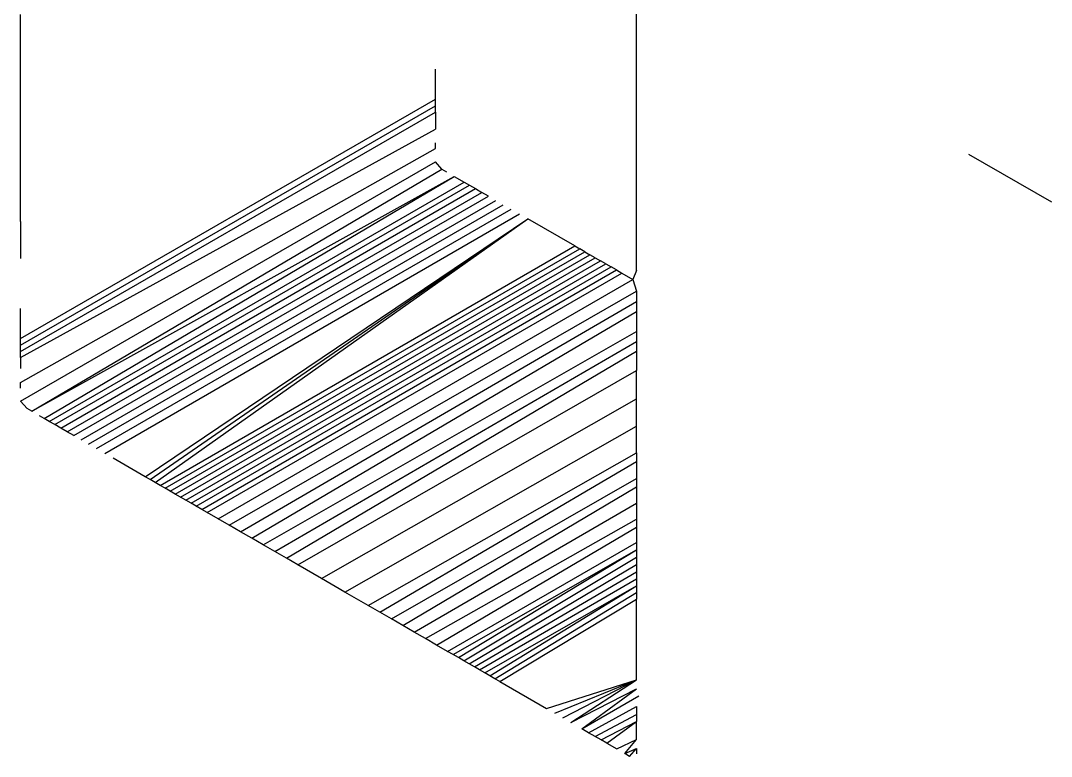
# Model space of a CAD drawing. Header units: millimetres. Extents: x 153 to 4750, y 92 to 3343.
# Drawn here: x 3709.82 to 3715.09, y 2567.91 to 2571.68 of the extents above; entities that cross this region are included whole.
import ezdxf

# ---------------------------------------------------------------- set-up
doc = ezdxf.new("R2010")
doc.units = ezdxf.units.MM

msp = doc.modelspace()

# ---------------------------------------------------------------- linework, layer by layer
for p, q in [((3712.9674, 2570.3985), (3712.9674, 2571.9645)), ((3709.8163, 2571.669), (3709.8163, 2571.7086)), ((3709.8163, 2571.6297), (3709.8163, 2571.669)), ((3709.8163, 2571.5908), (3709.8163, 2571.6297)), ((3709.8163, 2571.5523), (3709.8163, 2571.5908)), ((3709.8163, 2571.5141), (3709.8163, 2571.5523)), ((3709.8163, 2571.4763), (3709.8163, 2571.5141)), ((3709.8163, 2571.4388), (3709.8163, 2571.4763)), ((3709.8163, 2571.4016), (3709.8163, 2571.4388)), ((3711.9376, 2571.3887), (3711.9376, 2571.4298)), ((3709.8163, 2571.3649), (3709.8163, 2571.4016)), ((3711.9376, 2571.3493), (3711.9376, 2571.3887)), ((3709.8163, 2571.3285), (3709.8163, 2571.3649)), ((3709.8163, 2571.2924), (3709.8163, 2571.3285)), ((3711.9376, 2571.3116), (3711.9376, 2571.3493)), ((3709.8163, 2571.2567), (3709.8163, 2571.2924)), ((3709.8163, 2570.0509), (3711.9376, 2571.2756)), ((3711.9376, 2571.2756), (3711.9376, 2571.3116)), ((3711.9376, 2571.2414), (3711.9376, 2571.2756)), ((3709.8163, 2571.2214), (3709.8163, 2571.2567)), ((3709.8163, 2570.0167), (3711.9376, 2571.2414)), ((3709.8163, 2571.1864), (3709.8163, 2571.2214)), ((3711.9376, 2571.2089), (3711.9376, 2571.2414)), ((3709.8163, 2569.9842), (3711.9376, 2571.2089)), ((3709.8163, 2571.1518), (3709.8163, 2571.1864)), ((3711.9376, 2571.2089), (3711.9376, 2571.1221)), ((3709.8163, 2571.1176), (3709.8163, 2571.1518)), ((3709.8163, 2569.9534), (3711.9376, 2571.1221)), ((3709.8163, 2571.0838), (3709.8163, 2571.1176)), ((3709.8163, 2571.0503), (3709.8163, 2571.0838)), ((3709.8163, 2571.0172), (3709.8163, 2571.0503)), ((3709.8163, 2569.8267), (3711.9376, 2571.0223)), ((3709.8163, 2570.9844), (3709.8163, 2571.0172)), ((3711.9376, 2571.0223), (3711.9376, 2571.0514)), ((3709.8163, 2570.9521), (3709.8163, 2570.9844)), ((3709.8163, 2569.7308), (3711.9376, 2570.9555)), ((3709.8163, 2570.9201), (3709.8163, 2570.9521)), ((3711.9709, 2570.9172), (3711.9376, 2570.9555)), ((3714.6654, 2570.9944), (3715.0887, 2570.7501)), ((3709.8163, 2570.8885), (3709.8163, 2570.9201)), ((3709.873, 2569.6789), (3711.9709, 2570.9172)), ((3711.9709, 2570.9172), (3711.9943, 2570.9037)), ((3709.8163, 2570.8573), (3709.8163, 2570.8885)), ((3709.8163, 2570.8264), (3709.8163, 2570.8573)), ((3709.873, 2569.6789), (3712.0345, 2570.8804)), ((3709.9369, 2569.642), (3712.0345, 2570.8804)), ((3709.963, 2569.6269), (3712.0843, 2570.8517)), ((3712.0345, 2570.8804), (3712.0843, 2570.8517)), ((3712.0843, 2570.8517), (3712.1126, 2570.8353)), ((3709.8163, 2570.796), (3709.8163, 2570.8264)), ((3709.8163, 2570.7659), (3709.8163, 2570.796)), ((3709.9913, 2569.6106), (3712.1126, 2570.8353)), ((3710.0218, 2569.593), (3712.1431, 2570.8177)), ((3710.0544, 2569.5741), (3712.1757, 2570.7989)), ((3712.1126, 2570.8353), (3712.1431, 2570.8177)), ((3712.1431, 2570.8177), (3712.1757, 2570.7989)), ((3712.2103, 2570.7789), (3712.1757, 2570.7989)), ((3709.8163, 2570.7362), (3709.8163, 2570.7659)), ((3709.8163, 2570.7069), (3709.8163, 2570.7362)), ((3710.089, 2569.5542), (3712.2103, 2570.7789)), ((3710.1256, 2569.533), (3712.2469, 2570.7578)), ((3710.164, 2569.5109), (3712.2853, 2570.7356)), ((3709.8163, 2570.678), (3709.8163, 2570.7069)), ((3710.2042, 2569.4876), (3712.3256, 2570.7124)), ((3710.2462, 2569.4634), (3712.3675, 2570.6882)), ((3709.8163, 2570.6495), (3709.8163, 2570.678)), ((3709.8163, 2570.6495), (3709.8163, 2570.461)), ((3710.4539, 2569.3435), (3712.4111, 2570.663)), ((3710.4788, 2569.3291), (3712.4111, 2570.663)), ((3710.5039, 2569.3146), (3712.4111, 2570.663)), ((3712.6507, 2570.5247), (3712.4111, 2570.663)), ((3710.5293, 2569.2999), (3712.6507, 2570.5247)), ((3712.6507, 2570.5247), (3712.6764, 2570.5098)), ((3710.5551, 2569.2851), (3712.6764, 2570.5098)), ((3710.5811, 2569.2701), (3712.7024, 2570.4948)), ((3710.6074, 2569.2549), (3712.7287, 2570.4797)), ((3712.7024, 2570.4948), (3712.6764, 2570.5098)), ((3712.7024, 2570.4948), (3712.7287, 2570.4797)), ((3712.7552, 2570.4643), (3712.7287, 2570.4797)), ((3710.6339, 2569.2396), (3712.7552, 2570.4643)), ((3710.6607, 2569.2241), (3712.782, 2570.4489)), ((3710.6878, 2569.2085), (3712.8091, 2570.4332)), ((3712.7552, 2570.4643), (3712.782, 2570.4489)), ((3712.8091, 2570.4332), (3712.782, 2570.4489)), ((3712.8091, 2570.4332), (3712.8364, 2570.4175)), ((3710.715, 2569.1927), (3712.8364, 2570.4175)), ((3710.7425, 2569.1769), (3712.8639, 2570.4016)), ((3710.7703, 2569.1608), (3712.8916, 2570.3856)), ((3712.8639, 2570.4016), (3712.8364, 2570.4175)), ((3712.8639, 2570.4016), (3712.8916, 2570.3856)), ((3712.8916, 2570.3856), (3712.9476, 2570.3532)), ((3712.9674, 2570.3985), (3712.9476, 2570.3532)), ((3710.8263, 2569.1285), (3712.9476, 2570.3532)), ((3712.9476, 2570.3532), (3712.9674, 2570.2929)), ((3710.8831, 2569.0957), (3712.9674, 2570.2929)), ((3712.9674, 2570.2929), (3712.9674, 2570.2407)), ((3710.9406, 2569.0625), (3712.9674, 2570.2407)), ((3712.9674, 2570.2407), (3712.9674, 2570.1889)), ((3709.8163, 2570.164), (3709.8163, 2570.2051)), ((3709.8163, 2570.1246), (3709.8163, 2570.164)), ((3710.9986, 2569.029), (3712.9674, 2570.1889)), ((3712.9674, 2570.1889), (3712.9674, 2570.0867)), ((3709.8163, 2570.0869), (3709.8163, 2570.1246)), ((3709.8163, 2570.0509), (3709.8163, 2570.0869)), ((3709.8163, 2570.0167), (3709.8163, 2570.0509)), ((3711.0572, 2568.9952), (3712.9674, 2570.0867)), ((3712.9674, 2570.0867), (3712.9674, 2570.0362)), ((3709.8163, 2569.9842), (3709.8163, 2570.0167)), ((3711.1161, 2568.9612), (3712.9674, 2570.0362)), ((3712.9674, 2570.0362), (3712.9674, 2569.9861)), ((3709.8163, 2569.9534), (3709.8163, 2569.9842)), ((3709.8163, 2569.9534), (3709.8163, 2569.8973)), ((3711.1755, 2568.9269), (3712.9674, 2569.9861)), ((3712.9674, 2569.9861), (3712.9674, 2569.8874)), ((3711.2351, 2568.8925), (3712.9674, 2569.8874)), ((3712.9674, 2569.7427), (3712.9674, 2569.8874)), ((3709.8163, 2569.7975), (3709.8163, 2569.8267)), ((3711.3549, 2568.8233), (3712.9674, 2569.7427)), ((3712.9674, 2569.6023), (3712.9674, 2569.7427)), ((3709.8495, 2569.6924), (3709.8163, 2569.7308)), ((3709.873, 2569.6789), (3709.8495, 2569.6924)), ((3709.9369, 2569.642), (3709.9132, 2569.6557)), ((3709.963, 2569.6269), (3709.9369, 2569.642)), ((3709.9913, 2569.6106), (3709.963, 2569.6269)), ((3710.0218, 2569.593), (3709.9913, 2569.6106)), ((3710.0544, 2569.5741), (3710.0218, 2569.593)), ((3711.4749, 2568.754), (3712.9674, 2569.6023)), ((3712.9674, 2569.4664), (3712.9674, 2569.6023)), ((3710.089, 2569.5542), (3710.0544, 2569.5741)), ((3710.4539, 2569.3435), (3710.2897, 2569.4383)), ((3711.5944, 2568.685), (3712.9674, 2569.4664)), ((3711.6538, 2568.6507), (3712.9674, 2569.4221)), ((3712.9674, 2569.4664), (3712.9674, 2569.4221)), ((3712.9674, 2569.4221), (3712.9674, 2569.335)), ((3710.4788, 2569.3291), (3710.4539, 2569.3435)), ((3710.5039, 2569.3146), (3710.4788, 2569.3291)), ((3710.5293, 2569.2999), (3710.5039, 2569.3146)), ((3711.7129, 2568.6166), (3712.9674, 2569.335)), ((3712.9674, 2569.335), (3712.9674, 2569.2922)), ((3710.5551, 2569.2851), (3710.5293, 2569.2999)), ((3710.5811, 2569.2701), (3710.5551, 2569.2851)), ((3710.6074, 2569.2549), (3710.5811, 2569.2701)), ((3711.7716, 2568.5827), (3712.9674, 2569.2922)), ((3712.9674, 2569.2922), (3712.9674, 2569.2083)), ((3710.6339, 2569.2396), (3710.6074, 2569.2549)), ((3710.6607, 2569.2241), (3710.6339, 2569.2396)), ((3710.6878, 2569.2085), (3710.6607, 2569.2241)), ((3710.715, 2569.1927), (3710.6878, 2569.2085)), ((3711.8298, 2568.5491), (3712.9674, 2569.2083)), ((3712.9674, 2569.2083), (3712.9674, 2569.1265)), ((3710.7425, 2569.1769), (3710.715, 2569.1927)), ((3710.7703, 2569.1608), (3710.7425, 2569.1769)), ((3710.8263, 2569.1285), (3710.7703, 2569.1608)), ((3710.8831, 2569.0957), (3710.8263, 2569.1285)), ((3711.8874, 2568.5159), (3712.9674, 2569.1265)), ((3712.9674, 2569.1265), (3712.9674, 2569.0865)), ((3710.9406, 2569.0625), (3710.8831, 2569.0957)), ((3710.9986, 2569.029), (3710.9406, 2569.0625)), ((3711.9443, 2568.483), (3712.9674, 2569.0865)), ((3712.9674, 2569.0865), (3712.9674, 2569.008)), ((3711.0572, 2568.9952), (3710.9986, 2569.029)), ((3712.0005, 2568.4506), (3712.9674, 2569.008)), ((3712.9674, 2569.008), (3712.9674, 2568.9696)), ((3711.1161, 2568.9612), (3711.0572, 2568.9952)), ((3711.1755, 2568.9269), (3711.1161, 2568.9612)), ((3712.0283, 2568.4345), (3712.9674, 2568.9696)), ((3712.056, 2568.4186), (3712.9674, 2568.9696)), ((3712.9674, 2568.9696), (3712.9674, 2568.9318)), ((3711.2351, 2568.8925), (3711.1755, 2568.9269)), ((3711.3549, 2568.8233), (3711.2351, 2568.8925)), ((3712.0833, 2568.4027), (3712.9674, 2568.9318)), ((3712.1105, 2568.3871), (3712.9674, 2568.8946)), ((3712.9674, 2568.9318), (3712.9674, 2568.8946)), ((3712.9674, 2568.8946), (3712.9674, 2568.858)), ((3712.1374, 2568.3715), (3712.9674, 2568.858)), ((3712.9674, 2568.858), (3712.9674, 2568.8219)), ((3711.4749, 2568.754), (3711.3549, 2568.8233)), ((3712.1641, 2568.3561), (3712.9674, 2568.8219)), ((3712.1905, 2568.3409), (3712.9674, 2568.7865)), ((3712.2166, 2568.3258), (3712.9674, 2568.7865)), ((3712.9674, 2568.8219), (3712.9674, 2568.7865)), ((3712.9674, 2568.7865), (3712.9674, 2568.7516)), ((3711.5944, 2568.685), (3711.4749, 2568.754)), ((3712.2425, 2568.3109), (3712.9674, 2568.7516)), ((3712.9674, 2568.7516), (3712.9674, 2568.7174)), ((3711.6538, 2568.6507), (3711.5944, 2568.685)), ((3712.2681, 2568.2961), (3712.9674, 2568.7174)), ((3712.9674, 2568.3044), (3712.9674, 2568.7174)), ((3711.7129, 2568.6166), (3711.6538, 2568.6507)), ((3711.7716, 2568.5827), (3711.7129, 2568.6166)), ((3711.8298, 2568.5491), (3711.7716, 2568.5827)), ((3711.8874, 2568.5159), (3711.8298, 2568.5491)), ((3711.9443, 2568.483), (3711.8874, 2568.5159)), ((3712.0005, 2568.4506), (3711.9443, 2568.483)), ((3712.0283, 2568.4345), (3712.0005, 2568.4506)), ((3712.056, 2568.4186), (3712.0283, 2568.4345)), ((3712.0833, 2568.4027), (3712.056, 2568.4186)), ((3712.1105, 2568.3871), (3712.0833, 2568.4027)), ((3712.1374, 2568.3715), (3712.1105, 2568.3871)), ((3712.1641, 2568.3561), (3712.1374, 2568.3715)), ((3712.1905, 2568.3409), (3712.1641, 2568.3561)), ((3712.2166, 2568.3258), (3712.1905, 2568.3409)), ((3712.2425, 2568.3109), (3712.2166, 2568.3258)), ((3712.2681, 2568.2961), (3712.2425, 2568.3109)), ((3712.2681, 2568.2961), (3712.5058, 2568.1588)), ((3712.5058, 2568.1588), (3712.9674, 2568.3044)), ((3712.5489, 2568.1339), (3712.9674, 2568.3044)), ((3712.5904, 2568.11), (3712.9674, 2568.3044)), ((3712.6302, 2568.087), (3712.9674, 2568.3044)), ((3712.6302, 2568.087), (3712.9674, 2568.2596)), ((3712.6864, 2568.0546), (3712.9674, 2568.2596)), ((3712.6864, 2568.0546), (3712.9777, 2568.2228)), ((3712.7214, 2568.0343), (3712.9674, 2568.1683)), ((3712.9674, 2568.1683), (3712.9674, 2568.1285)), ((3712.7545, 2568.0152), (3712.9674, 2568.1285)), ((3712.9674, 2568.1285), (3712.9674, 2568.0917)), ((3712.7214, 2568.0343), (3712.6864, 2568.0546)), ((3712.7855, 2567.9973), (3712.9674, 2568.0917)), ((3712.8143, 2567.9807), (3712.9674, 2568.0917)), ((3712.9674, 2567.9992), (3712.9674, 2568.0917)), ((3712.7545, 2568.0152), (3712.7214, 2568.0343)), ((3712.7855, 2567.9973), (3712.7545, 2568.0152)), ((3712.8143, 2567.9807), (3712.7855, 2567.9973)), ((3712.8652, 2567.9513), (3712.9674, 2567.9992)), ((3712.9066, 2567.9275), (3712.9674, 2567.9992)), ((3712.8143, 2567.9807), (3712.8652, 2567.9513)), ((3712.9066, 2567.9275), (3712.9674, 2567.953)), ((3712.9309, 2567.9134), (3712.9674, 2567.953)), ((3712.9674, 2567.953), (3712.9674, 2567.9267)), ((3712.9309, 2567.9134), (3712.9066, 2567.9275))]:
    msp.add_line(p, q)

doc.saveas('drawing.dxf')
